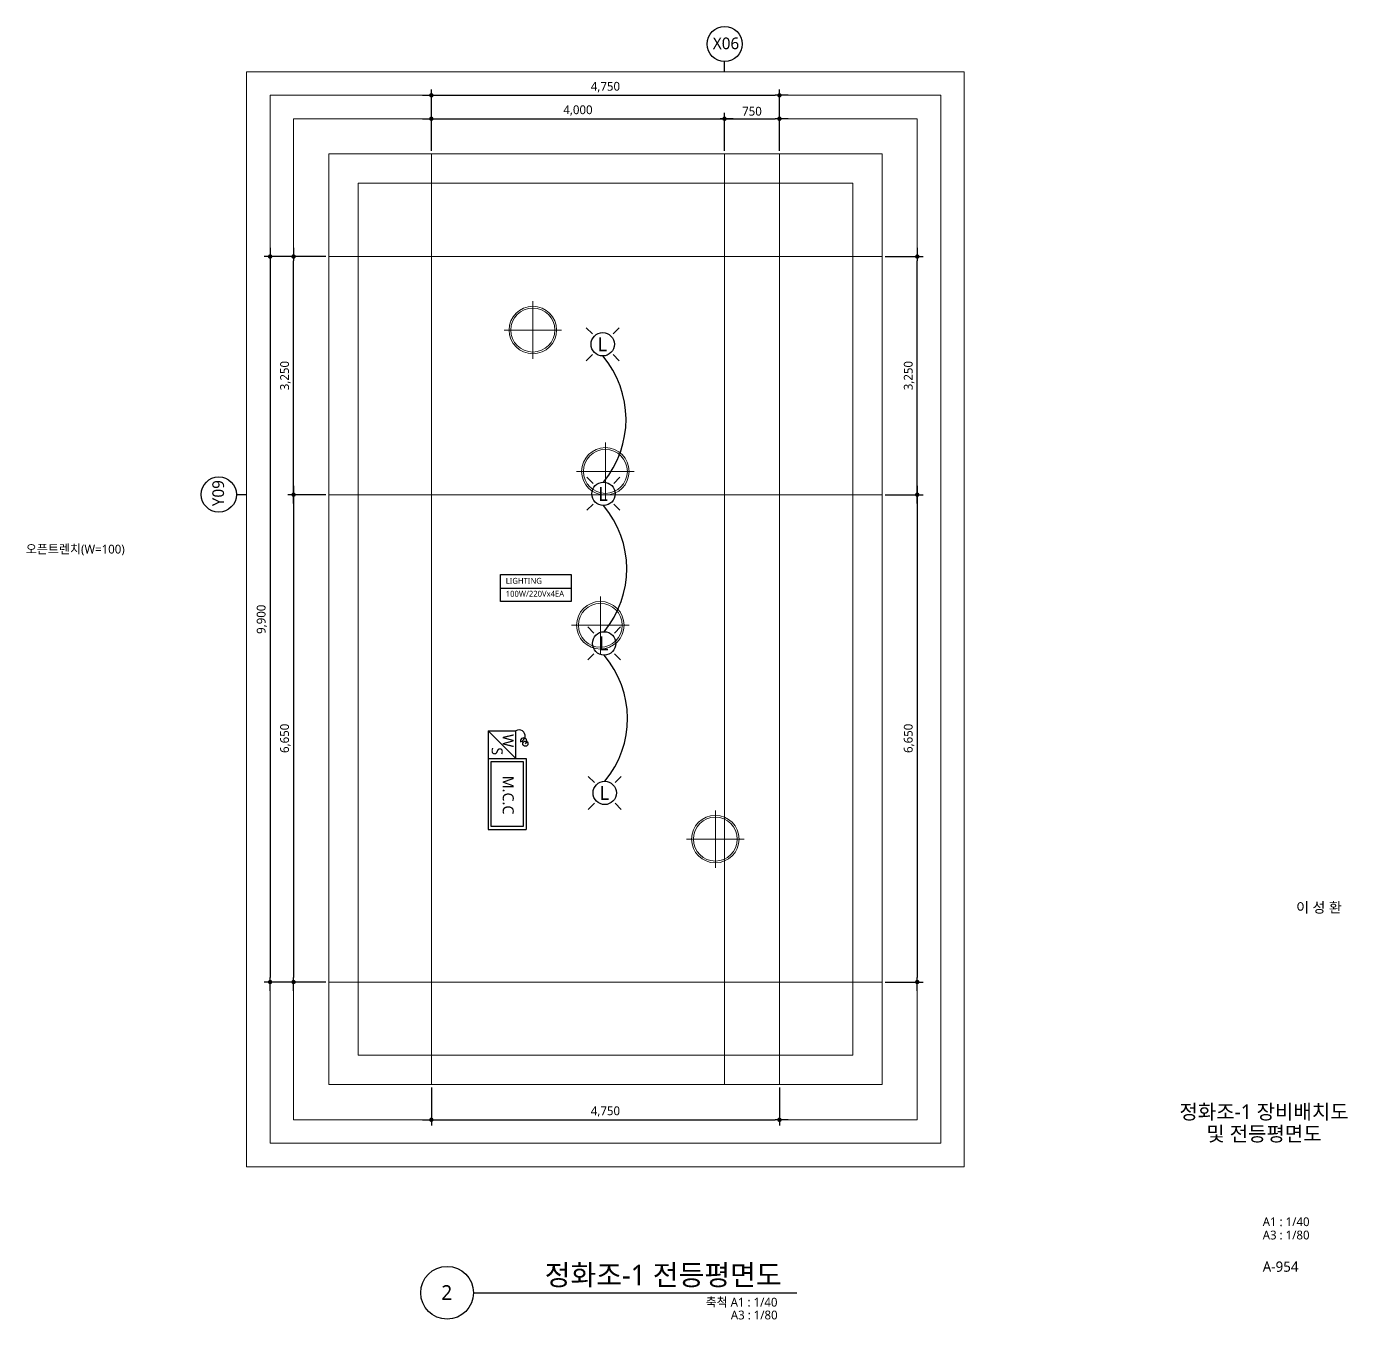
# Model space of a CAD drawing. Header units: millimetres. Extents: x 169673 to 334584, y 156879 to 224061.
# Drawn here: x 282957 to 300984, y 204774 to 222420 of the extents above; entities that cross this region are included whole.
import ezdxf
from ezdxf.enums import TextEntityAlignment as Align

# ---------------------------------------------------------------- set-up
doc = ezdxf.new("R2010")
doc.units = ezdxf.units.MM
doc.header["$LTSCALE"] = 40
doc.header["$MEASUREMENT"] = 0
doc.linetypes.add('CEN', pattern=[62, 60, -1, 0, -1])
doc.layers.get('0').update_dxf_attribs({"linetype": 'CONTINUOUS'})
for name, color, linetype, lineweight in [('A-AXIS-BUBL', 7, 'CONTINUOUS', 25), ('A-AXIS-LINE', 1, 'CEN', 15), ('A-BORD-TEXT', 3, 'CONTINUOUS', 25), ('A-FLXM-PARK', 8, 'CONTINUOUS', 18), ('A-MKXS-TEXT1', 3, 'CONTINUOUS', 25), ('A-XXXX-SYMB', 7, 'CONTINUOUS', 25), ('A-XXXX-TXT1', 3, 'CONTINUOUS', 25)]:
    doc.layers.add(name, color=color, linetype=linetype, lineweight=lineweight)
for name, color, linetype in [('A-DIMS', 7, 'CONTINUOUS'), ('A-XXXX-TXT2', 3, 'CONTINUOUS'), ('EQUIP', 4, 'CONTINUOUS'), ('LIGHT', 2, 'CONTINUOUS'), ('MARK', 6, 'CONTINUOUS'), ('TEXT', 7, 'CONTINUOUS')]:
    doc.layers.add(name, color=color, linetype=linetype)
doc.layers.add('A-XXXX-NPLT', color=144, linetype='CONTINUOUS', lineweight=15, plot=False)
doc.styles.add('HY울릉도L', font='')
doc.styles.add('맑은 고딕', font='malgun.ttf')
doc.styles.add('맑은고딕', font='malgun.ttf')
doc.styles.get('HY울릉도L').set_extended_font_data('HYwulM')
doc.dimstyles.new('CDIM', dxfattribs={"dimtxt": 3, "dimasz": 1.5, "dimexe": 2, "dimexo": 1, "dimgap": 1, "dimtad": 1, "dimdec": 0, "dimrnd": 0.5, "dimzin": 0, "dimdsep": 32, "dimlunit": 6, "dimtxsty": 'HY울릉도L', "dimblk1": '_CIDOT', "dimblk2": '_CIDOT', "dimsah": 1, "dimcen": 5.5, "dimclrd": 2, "dimclre": 2, "dimclrt": 7, "dimadec": 0, "dimazin": 0, "dimtfac": 1, "dimtdec": 0, "dimtix": 1, "dimtmove": 2, "dimatfit": 1, "dimldrblk": '_CIDOT', "dimfxl": 1, "dimtolj": 1, "dimtzin": 0, "dimlwd": -1, "dimarcsym": 0})

# ---------------------------------------------------------------- blocks, each defined once
blk = doc.blocks.new('_CIDOT')
at = {"color": 0, "linetype": 'ByBlock'}
blk.add_line((2, 0), (-1, 0), dxfattribs=at)
at = {"color": 0, "linetype": 'ByBlock', "const_width": 0.5}
blk.add_lwpolyline([(-0.25, 0, 1), (0.25, 0, 1)], format="xyb", close=True, dxfattribs=at)
blk = doc.blocks.new('*D39')
at = {"layer": 'A-DIMS', "lineweight": -2, "transparency": 16777216}
for p, q in [((288482, 220720), (288482, 221560)), ((293232, 220720), (293232, 221560))]:
    blk.add_line(p, q, dxfattribs=at)
at = {"layer": 'A-DIMS', "transparency": 16777216}
blk.add_line((288542, 221480), (293172, 221480), dxfattribs=at)
at = {"layer": 'A-DIMS', "transparency": 16777216, "xscale": 60, "yscale": 60, "zscale": 60, "rotation": 180}
blk.add_blockref('_CIDOT', (288482, 221480), dxfattribs=at)
at = {"layer": 'A-DIMS', "transparency": 16777216, "xscale": 60, "yscale": 60, "zscale": 60}
blk.add_blockref('_CIDOT', (293232, 221480), dxfattribs=at)
at = {"layer": 'A-DIMS', "color": 3, "transparency": 16777216, "insert": (290857, 221592), "char_height": 120, "attachment_point": 5, "style": '맑은고딕'}
blk.add_mtext('\\A1;4,750', dxfattribs=at)
blk = doc.blocks.new('*D40')
at = {"layer": 'A-DIMS', "lineweight": -2, "transparency": 16777216}
for p, q in [((287042, 219280), (286522, 219280)), ((287042, 216030), (286522, 216030))]:
    blk.add_line(p, q, dxfattribs=at)
at = {"layer": 'A-DIMS', "transparency": 16777216}
blk.add_line((286602, 216090), (286602, 219220), dxfattribs=at)
at = {"layer": 'A-DIMS', "transparency": 16777216, "xscale": 60, "yscale": 60, "zscale": 60}
for p, rotation in [((286602, 219280), 90), ((286602, 216030), 270)]:
    blk.add_blockref('_CIDOT', p, dxfattribs=dict(at, rotation=rotation))
at = {"layer": 'A-DIMS', "color": 3, "transparency": 16777216, "insert": (286490, 217655), "char_height": 120, "attachment_point": 5, "rotation": 90, "style": '맑은고딕'}
blk.add_mtext('\\A1;3,250', dxfattribs=at)
blk = doc.blocks.new('*D41')
at = {"layer": 'A-DIMS', "lineweight": -2, "transparency": 16777216}
for p, q in [((288482, 220720), (288482, 221240)), ((292482, 220720), (292482, 221240))]:
    blk.add_line(p, q, dxfattribs=at)
at = {"layer": 'A-DIMS', "transparency": 16777216}
blk.add_line((288542, 221160), (292422, 221160), dxfattribs=at)
at = {"layer": 'A-DIMS', "transparency": 16777216, "xscale": 60, "yscale": 60, "zscale": 60, "rotation": 180}
blk.add_blockref('_CIDOT', (288482, 221160), dxfattribs=at)
at = {"layer": 'A-DIMS', "transparency": 16777216, "xscale": 60, "yscale": 60, "zscale": 60}
blk.add_blockref('_CIDOT', (292482, 221160), dxfattribs=at)
at = {"layer": 'A-DIMS', "color": 3, "transparency": 16777216, "insert": (290482, 221272), "char_height": 120, "attachment_point": 5, "style": '맑은고딕'}
blk.add_mtext('\\A1;4,000', dxfattribs=at)
blk = doc.blocks.new('*D42')
at = {"layer": 'A-DIMS', "lineweight": -2, "transparency": 16777216}
for p, q in [((292482, 220720), (292482, 221240)), ((293232, 220720), (293232, 221240))]:
    blk.add_line(p, q, dxfattribs=at)
at = {"layer": 'A-DIMS', "transparency": 16777216}
blk.add_line((292542, 221160), (293172, 221160), dxfattribs=at)
at = {"layer": 'A-DIMS', "transparency": 16777216, "xscale": 60, "yscale": 60, "zscale": 60, "rotation": 180}
blk.add_blockref('_CIDOT', (292482, 221160), dxfattribs=at)
at = {"layer": 'A-DIMS', "transparency": 16777216, "xscale": 60, "yscale": 60, "zscale": 60}
blk.add_blockref('_CIDOT', (293232, 221160), dxfattribs=at)
at = {"layer": 'A-DIMS', "color": 3, "transparency": 16777216, "insert": (292857, 221262), "char_height": 120, "attachment_point": 5, "style": '맑은고딕'}
blk.add_mtext('\\A1;750', dxfattribs=at)
blk = doc.blocks.new('*D43')
at = {"layer": 'A-DIMS', "lineweight": -2, "transparency": 16777216}
for p, q in [((287042, 216030), (286522, 216030)), ((287042, 209380), (286522, 209380))]:
    blk.add_line(p, q, dxfattribs=at)
at = {"layer": 'A-DIMS', "transparency": 16777216}
blk.add_line((286602, 215970), (286602, 209440), dxfattribs=at)
at = {"layer": 'A-DIMS', "transparency": 16777216, "xscale": 60, "yscale": 60, "zscale": 60}
for p, rotation in [((286602, 216030), 90), ((286602, 209380), 270)]:
    blk.add_blockref('_CIDOT', p, dxfattribs=dict(at, rotation=rotation))
at = {"layer": 'A-DIMS', "color": 3, "transparency": 16777216, "insert": (286490, 212705), "char_height": 120, "attachment_point": 5, "rotation": 90, "style": '맑은고딕'}
blk.add_mtext('\\A1;6,650', dxfattribs=at)
blk = doc.blocks.new('*D44')
at = {"layer": 'A-DIMS', "lineweight": -2, "transparency": 16777216}
for p, q in [((287042, 219280), (286202, 219280)), ((287042, 209380), (286202, 209380))]:
    blk.add_line(p, q, dxfattribs=at)
at = {"layer": 'A-DIMS', "transparency": 16777216}
blk.add_line((286282, 219220), (286282, 209440), dxfattribs=at)
at = {"layer": 'A-DIMS', "transparency": 16777216, "xscale": 60, "yscale": 60, "zscale": 60}
for p, rotation in [((286282, 219280), 90), ((286282, 209380), 270)]:
    blk.add_blockref('_CIDOT', p, dxfattribs=dict(at, rotation=rotation))
at = {"layer": 'A-DIMS', "color": 3, "transparency": 16777216, "insert": (286170, 214330), "char_height": 120, "attachment_point": 5, "rotation": 90, "style": '맑은고딕'}
blk.add_mtext('\\A1;9,900', dxfattribs=at)
blk = doc.blocks.new('*D45')
at = {"layer": 'A-DIMS', "lineweight": -2, "transparency": 16777216}
for p, q in [((288482, 207940), (288482, 207420)), ((293232, 207940), (293232, 207420))]:
    blk.add_line(p, q, dxfattribs=at)
at = {"layer": 'A-DIMS', "transparency": 16777216}
blk.add_line((288542, 207500), (293172, 207500), dxfattribs=at)
at = {"layer": 'A-DIMS', "transparency": 16777216, "xscale": 60, "yscale": 60, "zscale": 60, "rotation": 180}
blk.add_blockref('_CIDOT', (288482, 207500), dxfattribs=at)
at = {"layer": 'A-DIMS', "transparency": 16777216, "xscale": 60, "yscale": 60, "zscale": 60}
blk.add_blockref('_CIDOT', (293232, 207500), dxfattribs=at)
at = {"layer": 'A-DIMS', "color": 3, "transparency": 16777216, "insert": (290857, 207612), "char_height": 120, "attachment_point": 5, "style": '맑은고딕'}
blk.add_mtext('\\A1;4,750', dxfattribs=at)
blk = doc.blocks.new('*D46')
at = {"layer": 'A-DIMS', "lineweight": -2, "transparency": 16777216}
for p, q in [((294672, 219280), (295192, 219280)), ((294672, 216030), (295192, 216030))]:
    blk.add_line(p, q, dxfattribs=at)
at = {"layer": 'A-DIMS', "transparency": 16777216}
blk.add_line((295112, 216090), (295112, 219220), dxfattribs=at)
at = {"layer": 'A-DIMS', "transparency": 16777216, "xscale": 60, "yscale": 60, "zscale": 60}
for p, rotation in [((295112, 219280), 90), ((295112, 216030), 270)]:
    blk.add_blockref('_CIDOT', p, dxfattribs=dict(at, rotation=rotation))
at = {"layer": 'A-DIMS', "color": 3, "transparency": 16777216, "insert": (295000, 217655), "char_height": 120, "attachment_point": 5, "rotation": 90, "style": '맑은고딕'}
blk.add_mtext('\\A1;3,250', dxfattribs=at)
blk = doc.blocks.new('*D47')
at = {"layer": 'A-DIMS', "lineweight": -2, "transparency": 16777216}
for p, q in [((294672, 216030), (295192, 216030)), ((294672, 209380), (295192, 209380))]:
    blk.add_line(p, q, dxfattribs=at)
at = {"layer": 'A-DIMS', "transparency": 16777216}
blk.add_line((295112, 215970), (295112, 209440), dxfattribs=at)
at = {"layer": 'A-DIMS', "transparency": 16777216, "xscale": 60, "yscale": 60, "zscale": 60}
for p, rotation in [((295112, 216030), 90), ((295112, 209380), 270)]:
    blk.add_blockref('_CIDOT', p, dxfattribs=dict(at, rotation=rotation))
at = {"layer": 'A-DIMS', "color": 3, "transparency": 16777216, "insert": (295000, 212705), "char_height": 120, "attachment_point": 5, "rotation": 90, "style": '맑은고딕'}
blk.add_mtext('\\A1;6,650', dxfattribs=at)

msp = doc.modelspace()

# ---------------------------------------------------------------- linework, layer by layer
at = {"color": 2}
msp.add_circle((289765, 212632.1), 35.6, dxfattribs=at)
msp.add_arc((289742, 212668.6), 43.2, 302.33017, 192.1434, dxfattribs=at)
at = {"layer": 'A-AXIS-BUBL', "ltscale": 0.2}
for p, q in [((292481.9, 221800), (292481.9, 221940)), ((285961.9, 216030), (285821.9, 216030))]:
    msp.add_line(p, q, dxfattribs=at)
for centre in [(292484.3, 222180), (285581.9, 216032.4)]:
    msp.add_circle(centre, 240, dxfattribs=at)
at = {"layer": 'A-AXIS-LINE', "ltscale": 50}
for p, q in [((288481.9, 220680), (288481.9, 207980)), ((292481.9, 207980), (292481.9, 220680)), ((293231.9, 207980), (293231.9, 220680)), ((294631.9, 219280), (287081.9, 219280)), ((294631.9, 216030), (287081.9, 216030)), ((287081.9, 209380), (294631.9, 209380))]:
    msp.add_line(p, q, dxfattribs=at)
at = {"layer": 'A-FLXM-PARK', "color": 8, "ltscale": 3}
for points in [[(289866.5, 217884.3), (289866.5, 218668.6)], [(289474.4, 218276.5), (290258.7, 218276.5)], [(290856.9, 215955.8), (290856.9, 216740)], [(290464.8, 216347.9), (291249.1, 216347.9)], [(290787.9, 213856.2), (290787.9, 214640.4)], [(290395.8, 214248.3), (291180.1, 214248.3)], [(292356.9, 210937.9), (292356.9, 211722.1)], [(291964.8, 211330), (292749.1, 211330)]]:
    msp.add_lwpolyline(points, dxfattribs=at)
at = {"layer": 'A-FLXM-PARK', "color": 8}
for centre, radius in [((289866.5, 218276.5), 324), ((289866.5, 218276.5), 300), ((290856.9, 216347.9), 324), ((290856.9, 216347.9), 300), ((290787.9, 214248.3), 324), ((290787.9, 214248.3), 300), ((292356.9, 211330), 324), ((292356.9, 211330), 300)]:
    msp.add_circle(centre, radius, dxfattribs=at)
at = {"layer": 'A-XXXX-NPLT'}
for points in [[(295751.9, 221800), (285961.9, 221800), (285961.9, 206860), (295751.9, 206860)], [(295431.9, 221480), (286281.9, 221480), (286281.9, 207180), (295431.9, 207180)], [(295111.9, 221160), (286601.9, 221160), (286601.9, 207500), (295111.9, 207500)], [(294631.9, 220680), (287081.9, 220680), (287081.9, 207980), (294631.9, 207980)], [(294231.9, 220280), (287481.9, 220280), (287481.9, 208380), (294231.9, 208380)]]:
    msp.add_lwpolyline(points, close=True, dxfattribs=at)
at = {"layer": 'A-XXXX-SYMB'}
msp.add_line((289056.7, 205140), (293470, 205140), dxfattribs=at)
msp.add_circle((288696.7, 205140), 360, dxfattribs=at)
at = {"layer": 'EQUIP'}
for p, q in [((289296.4, 212389), (289737, 212389)), ((289296.4, 211500.4), (289296.4, 212389)), ((289737, 212389), (289737, 211500.4)), ((289737, 211500.4), (289296.4, 211500.4))]:
    msp.add_line(p, q, dxfattribs=at)
at = {"layer": 'LIGHT', "color": 2}
for p, q in [((290679.2, 218223.7), (290595.4, 218307.6)), ((290961.5, 218223.7), (291045.4, 218307.6)), ((290679.2, 217941.4), (290595.4, 217857.5)), ((291045.4, 217857.5), (290961.5, 217941.4)), ((290689.5, 216183), (290605.6, 216266.9)), ((290971.7, 216183), (291055.6, 216266.9)), ((290689.5, 215900.7), (290605.6, 215816.8)), ((291055.6, 215816.8), (290971.7, 215900.7)), ((290698.9, 214142.3), (290615.1, 214226.1)), ((290981.2, 214142.3), (291065.1, 214226.1)), ((290698.9, 213860), (290615.1, 213776.1)), ((291065.1, 213776.1), (290981.2, 213860)), ((290706.2, 212101.5), (290622.3, 212185.4)), ((290988.5, 212101.5), (291072.4, 212185.4)), ((290706.2, 211819.3), (290622.3, 211735.4)), ((291072.4, 211735.4), (290988.5, 211819.3))]:
    msp.add_line(p, q, dxfattribs=at)
for centre in [(290820.4, 218082.6), (290830.6, 216041.8), (290840.1, 214001.1), (290847.3, 211960.4)]:
    msp.add_circle(centre, 159.1, dxfattribs=at)
at = {"layer": 'LIGHT'}
for centre in [(289797.5, 217057), (289807.8, 215016.3), (289817.2, 212975.6)]:
    msp.add_arc(centre, 1340.5, 320.31187, 40.26798, dxfattribs=at)
at = {"layer": 'MARK'}
for p, q in [((289257.5, 212805.8), (289635.5, 212427.8)), ((289257.5, 212805.8), (289257.5, 211461.5)), ((289635.5, 212427.8), (289635.5, 212805.8)), ((289257.5, 212427.8), (289775.9, 212427.8)), ((289775.9, 212427.8), (289775.9, 211461.5)), ((289257.5, 211461.5), (289775.9, 211461.5))]:
    msp.add_line(p, q, dxfattribs=at)
msp.add_lwpolyline([(289257.5, 212805.8), (289635.5, 212805.8)], dxfattribs=at)
msp.add_arc((289680.4, 212738.3), 81.1, 283.84026, 123.58427, dxfattribs=at)
at = {"layer": 'TEXT'}
msp.add_line((289426.3, 214756.2), (290390.3, 214756.2), dxfattribs=at)
at = {"layer": 'TEXT', "ltscale": 2}
msp.add_lwpolyline([(289426.3, 214939.2), (290390.3, 214939.2), (290390.3, 214573.2), (289426.3, 214573.2)], close=True, dxfattribs=at)

# ---------------------------------------------------------------- texts
at = {"layer": 'A-BORD-TEXT', "style": '맑은고딕'}
msp.add_text('이 성 환', height=140, dxfattribs=at).set_placement((300903.5, 210327), align=Align.RIGHT)
for s, p in [('정화조-1 장비배치도', (299843.1, 207609.2)), ('및 전등평면도', (299843.1, 207309.2))]:
    msp.add_text(s, height=200, dxfattribs=at).set_placement(p, align=Align.MIDDLE_CENTER)
for s, height, p in [('A1 : 1/40', 120, (299825.9, 206048.9)), ('A3 : 1/80', 120, (299825.9, 205867.5)), ('A-954', 140, (299825.9, 205426.1))]:
    msp.add_text(s, height=height, dxfattribs=at).set_placement(p)
at = {"layer": 'A-MKXS-TEXT1', "style": '맑은고딕'}
msp.add_text('오픈트렌치(W=100)', height=120, dxfattribs=at).set_placement((282948.7, 215287.1), align=Align.MIDDLE_LEFT)
at = {"layer": 'A-XXXX-TXT1', "style": '맑은고딕'}
msp.add_text('정화조-1 전등평면도', height=280, dxfattribs=at).set_placement((293260.7, 205158.1), align=Align.BOTTOM_RIGHT)
msp.add_text('2', height=200, dxfattribs=at).set_placement((288692, 205144.3), align=Align.MIDDLE)
for s, p in [('축척 A1 : 1/40', (293204.7, 205071.1)), ('A3 : 1/80', (293206.9, 204896))]:
    msp.add_text(s, height=120, dxfattribs=at).set_placement(p, align=Align.TOP_RIGHT)
at = {"layer": 'A-XXXX-TXT2', "ltscale": 0.2, "style": '맑은고딕'}
msp.add_text('X06', height=160, dxfattribs=at).set_placement((292502.4, 222188.8), align=Align.MIDDLE)
msp.add_text('Y09', height=160, rotation=90, dxfattribs=at).set_placement((285573.1, 216050.5), align=Align.MIDDLE)
at = {"layer": 'MARK', "color": 3, "style": '맑은 고딕'}
msp.add_text('M.C.C', height=150, rotation=270, dxfattribs=at).set_placement((289456.3, 212195.4))
at = {"layer": 'TEXT', "style": '맑은 고딕'}
for s, height, p in [('L', 190.9, (290749, 217986.6)), ('L', 190.9, (290759.3, 215945.9)), ('LIGHTING', 80.16, (289497.2, 214814.5)), ('100W/220Vx4EA', 80.163, (289497.2, 214637.9)), ('L', 190.9, (290768.7, 213905.2)), ('L', 190.9, (290776, 211864.5))]:
    msp.add_text(s, height=height, dxfattribs=at).set_placement(p)
for s, p in [('W', (289456.1, 212763.8)), ('S', (289305.3, 212583))]:
    msp.add_text(s, height=150, rotation=270, dxfattribs=at).set_placement(p)

# ---------------------------------------------------------------- dimensions: what is measured, and where the dimension line sits
at = {"layer": 'A-DIMS'}
for base, p1, p2, picture, middle in [((293231.9, 221480), (288481.9, 220680), (293231.9, 220680), '*D39', (290856.9, 221592.1)), ((292481.9, 221160), (288481.9, 220680), (292481.9, 220680), '*D41', (290481.9, 221272.1)), ((293231.9, 221160), (292481.9, 220680), (293231.9, 220680), '*D42', (292856.9, 221262)), ((293231.9, 207500), (288481.9, 207980), (293231.9, 207980), '*D45', (290856.9, 207612.1))]:
    dim = msp.add_linear_dim(base=base, p1=p1, p2=p2, dimstyle='CDIM', override={"dimscale": 40, "dimtxsty": '맑은고딕', "dimclrd": 256, "dimclre": 256, "dimclrt": 3}, dxfattribs=at)
    dim.commit()
    dim.dimension.update_dxf_attribs({"geometry": picture, "text_midpoint": middle})
for base, p1, p2, angle, picture, middle in [((286281.9, 209380), (287081.9, 219280), (287081.9, 209380), 90, '*D44', (286169.9, 214330)), ((286601.9, 219280), (287081.9, 216030), (287081.9, 219280), 270, '*D40', (286489.9, 217655)), ((295111.9, 219280), (294631.9, 216030), (294631.9, 219280), 270, '*D46', (294999.9, 217655)), ((286601.9, 209380), (287081.9, 216030), (287081.9, 209380), 90, '*D43', (286489.9, 212705)), ((295111.9, 209380), (294631.9, 216030), (294631.9, 209380), 90, '*D47', (294999.9, 212705))]:
    dim = msp.add_linear_dim(base=base, p1=p1, p2=p2, angle=angle, dimstyle='CDIM', override={"dimscale": 40, "dimtxsty": '맑은고딕', "dimclrd": 256, "dimclre": 256, "dimclrt": 3}, dxfattribs=at)
    dim.commit()
    dim.dimension.update_dxf_attribs({"geometry": picture, "text_midpoint": middle})

doc.saveas('drawing.dxf')
